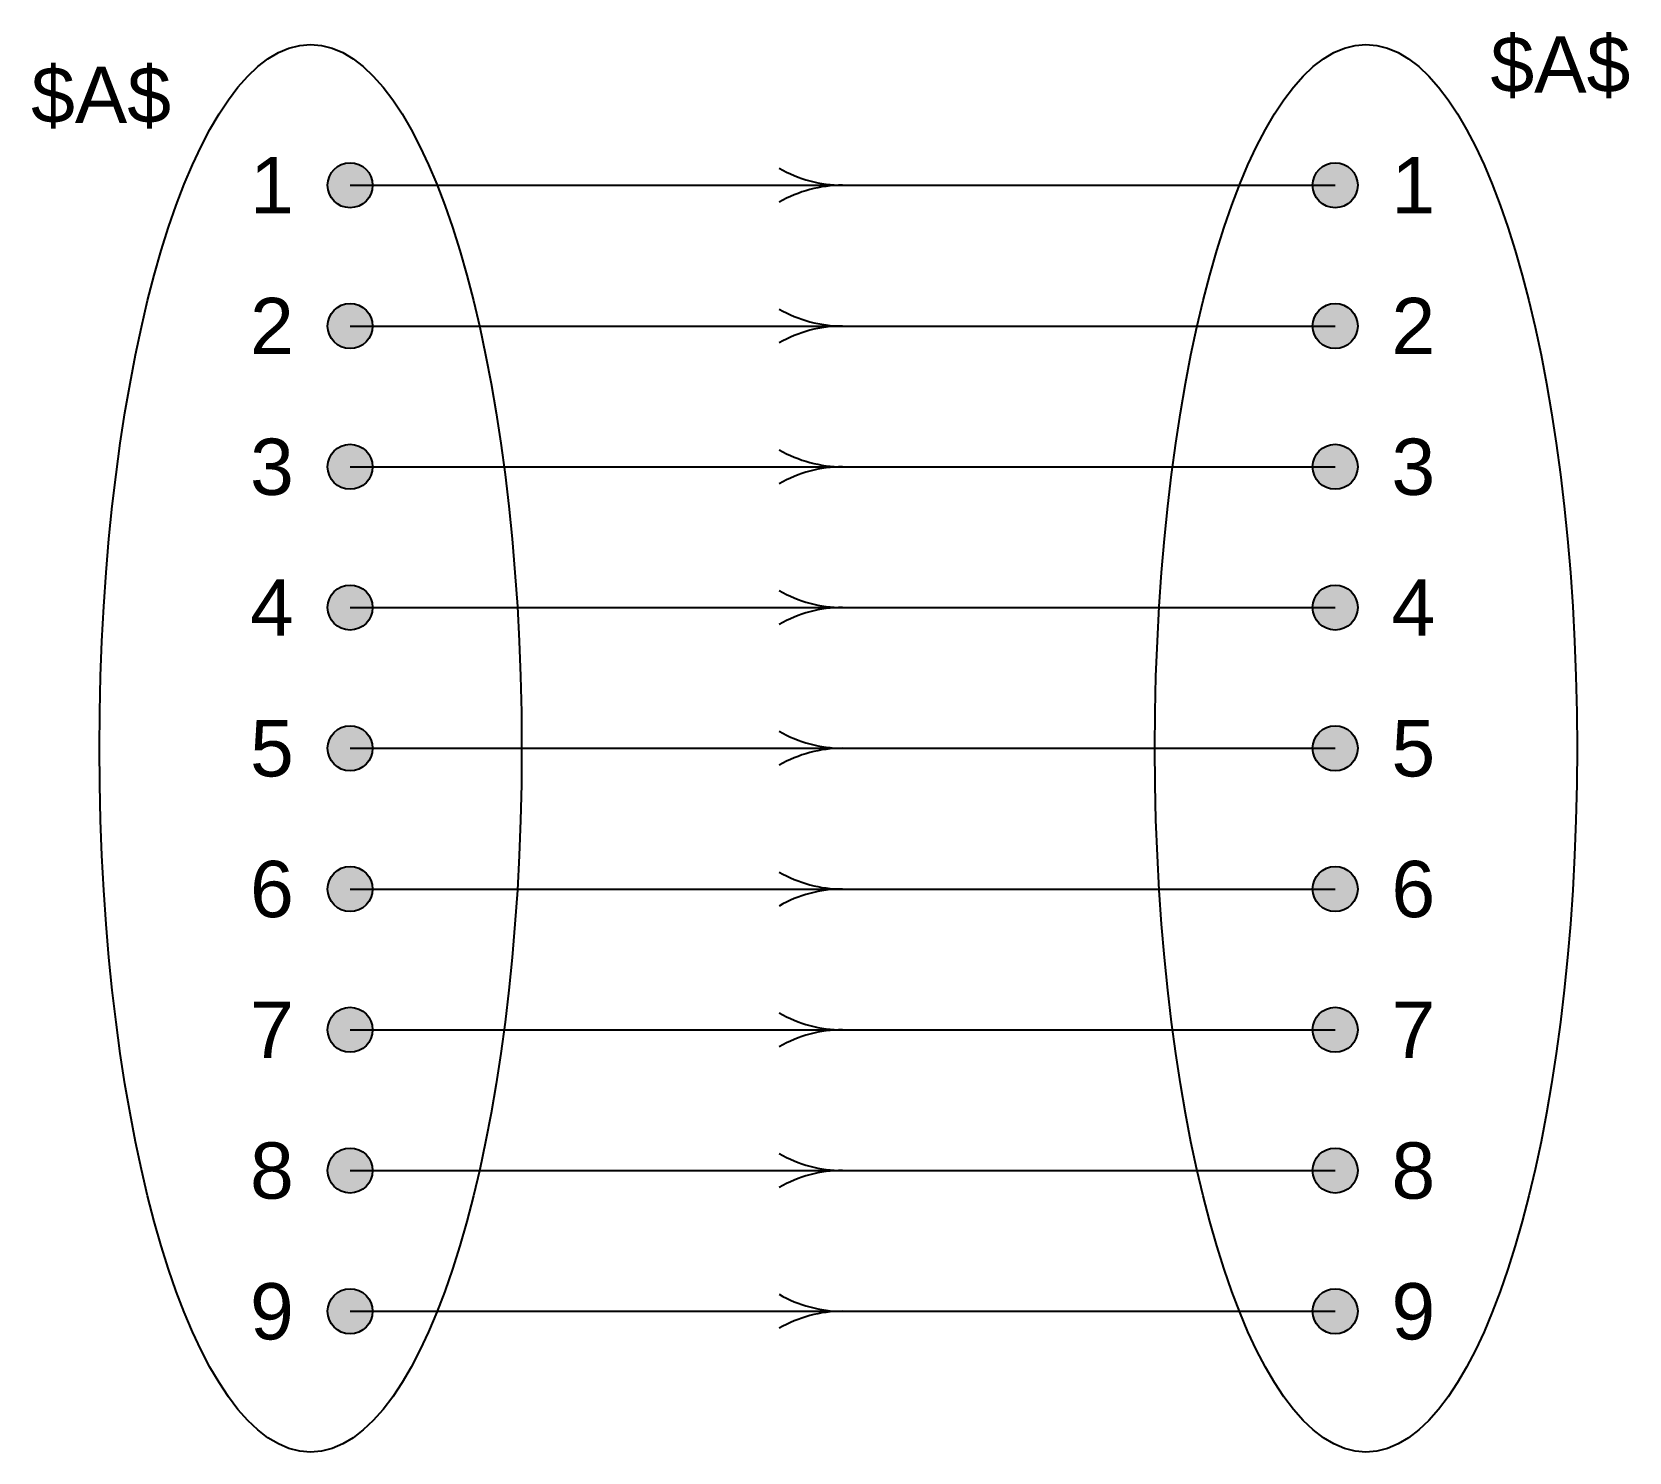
# Model space of a CAD drawing. Header units: inches. Extents: x 137 to 704, y 0 to 504.
import ezdxf
from ezdxf.enums import TextEntityAlignment as Align

# ---------------------------------------------------------------- set-up
doc = ezdxf.new("R2010")
doc.units = ezdxf.units.IN
doc.header["$MEASUREMENT"] = 0
doc.styles.get("Standard").update_dxf_attribs({"font": 'arial.ttf'})

msp = doc.modelspace()

# ---------------------------------------------------------------- hatches: boundary and pattern name
h = msp.add_hatch(color=255)
edge = h.paths.add_edge_path()
edge.add_arc((250, 450), 8, 0, 360)
h = msp.add_hatch(color=255)
edge = h.paths.add_edge_path()
edge.add_arc((600, 450), 8, 0, 360)
h = msp.add_hatch(color=255)
edge = h.paths.add_edge_path()
edge.add_arc((250, 400), 8, 0, 360)
h = msp.add_hatch(color=255)
edge = h.paths.add_edge_path()
edge.add_arc((600, 400), 8, 0, 360)
h = msp.add_hatch(color=255)
edge = h.paths.add_edge_path()
edge.add_arc((250, 350), 8, 0, 360)
h = msp.add_hatch(color=255)
edge = h.paths.add_edge_path()
edge.add_arc((600, 350), 8, 0, 360)
h = msp.add_hatch(color=255)
edge = h.paths.add_edge_path()
edge.add_arc((250, 300), 8, 0, 360)
h = msp.add_hatch(color=255)
edge = h.paths.add_edge_path()
edge.add_arc((600, 300), 8, 0, 360)
h = msp.add_hatch(color=255)
edge = h.paths.add_edge_path()
edge.add_arc((250, 250), 8, 0, 360)
h = msp.add_hatch(color=255)
edge = h.paths.add_edge_path()
edge.add_arc((600, 250), 8, 0, 360)
h = msp.add_hatch(color=255)
edge = h.paths.add_edge_path()
edge.add_arc((250, 200), 8, 0, 360)
h = msp.add_hatch(color=255)
edge = h.paths.add_edge_path()
edge.add_arc((600, 200), 8, 0, 360)
h = msp.add_hatch(color=255)
edge = h.paths.add_edge_path()
edge.add_arc((250, 150), 8, 0, 360)
h = msp.add_hatch(color=255)
edge = h.paths.add_edge_path()
edge.add_arc((600, 150), 8, 0, 360)
h = msp.add_hatch(color=255)
edge = h.paths.add_edge_path()
edge.add_arc((250, 100), 8, 0, 360)
h = msp.add_hatch(color=255)
edge = h.paths.add_edge_path()
edge.add_arc((600, 100), 8, 0, 360)
h = msp.add_hatch(color=255)
edge = h.paths.add_edge_path()
edge.add_arc((250, 50), 8, 0, 360)
h = msp.add_hatch(color=255)
edge = h.paths.add_edge_path()
edge.add_arc((600, 50), 8, 0, 360)

# ---------------------------------------------------------------- linework, layer by layer
for p, q in [((250, 450), (600, 450)), ((250, 400), (600, 400)), ((250, 350), (600, 350)), ((250, 300), (600, 300)), ((250, 250), (600, 250)), ((250, 200), (600, 200)), ((250, 150), (600, 150)), ((250, 100), (600, 100)), ((250, 50), (600, 50))]:
    msp.add_line(p, q)
for centre in [(250, 450), (600, 450), (250, 400), (600, 400), (250, 350), (600, 350), (250, 300), (600, 300), (250, 250), (600, 250), (250, 200), (600, 200), (250, 150), (600, 150), (250, 100), (600, 100), (250, 50), (600, 50)]:
    msp.add_circle(centre, 8)
for centre, start, end in [((425, 495), 240, 270), ((425, 405), 90, 120), ((425, 445), 240, 270), ((425, 355), 90, 120), ((425, 395), 240, 270), ((425, 305), 90, 120), ((425, 345), 240, 270), ((425, 255), 90, 120), ((425, 295), 240, 270), ((425, 205), 90, 120), ((425, 245), 240, 270), ((425, 155), 90, 120), ((425, 195), 240, 270), ((425, 105), 90, 120), ((425, 145), 240, 270), ((425, 55), 90, 120), ((425, 95), 240, 270), ((425, 5), 90, 120)]:
    msp.add_arc(centre, 45, start, end)
for centre in [(235.95, 250), (610.95, 250)]:
    msp.add_ellipse(centre, major_axis=(0, 250), ratio=0.3)

# ---------------------------------------------------------------- texts
msp.add_text('$A$', height=20).set_placement((655.16, 476.94), align=Align.BOTTOM_LEFT)
msp.add_text('$A$', height=20).set_placement((186.37, 466.07), align=Align.BOTTOM_RIGHT)
for s, p in [('1', (230, 450)), ('2', (230, 400)), ('3', (230, 350)), ('4', (230, 300)), ('5', (230, 250)), ('6', (230, 200)), ('7', (230, 150)), ('8', (230, 100)), ('9', (230, 50))]:
    msp.add_text(s, height=20).set_placement(p, align=Align.MIDDLE_RIGHT)
for s, p in [('1', (620, 450)), ('2', (620, 400)), ('3', (620, 350)), ('4', (620, 300)), ('5', (620, 250)), ('6', (620, 200)), ('7', (620, 150)), ('8', (620, 100)), ('9', (620, 50))]:
    msp.add_text(s, height=20).set_placement(p, align=Align.MIDDLE_LEFT)

doc.saveas('drawing.dxf')
